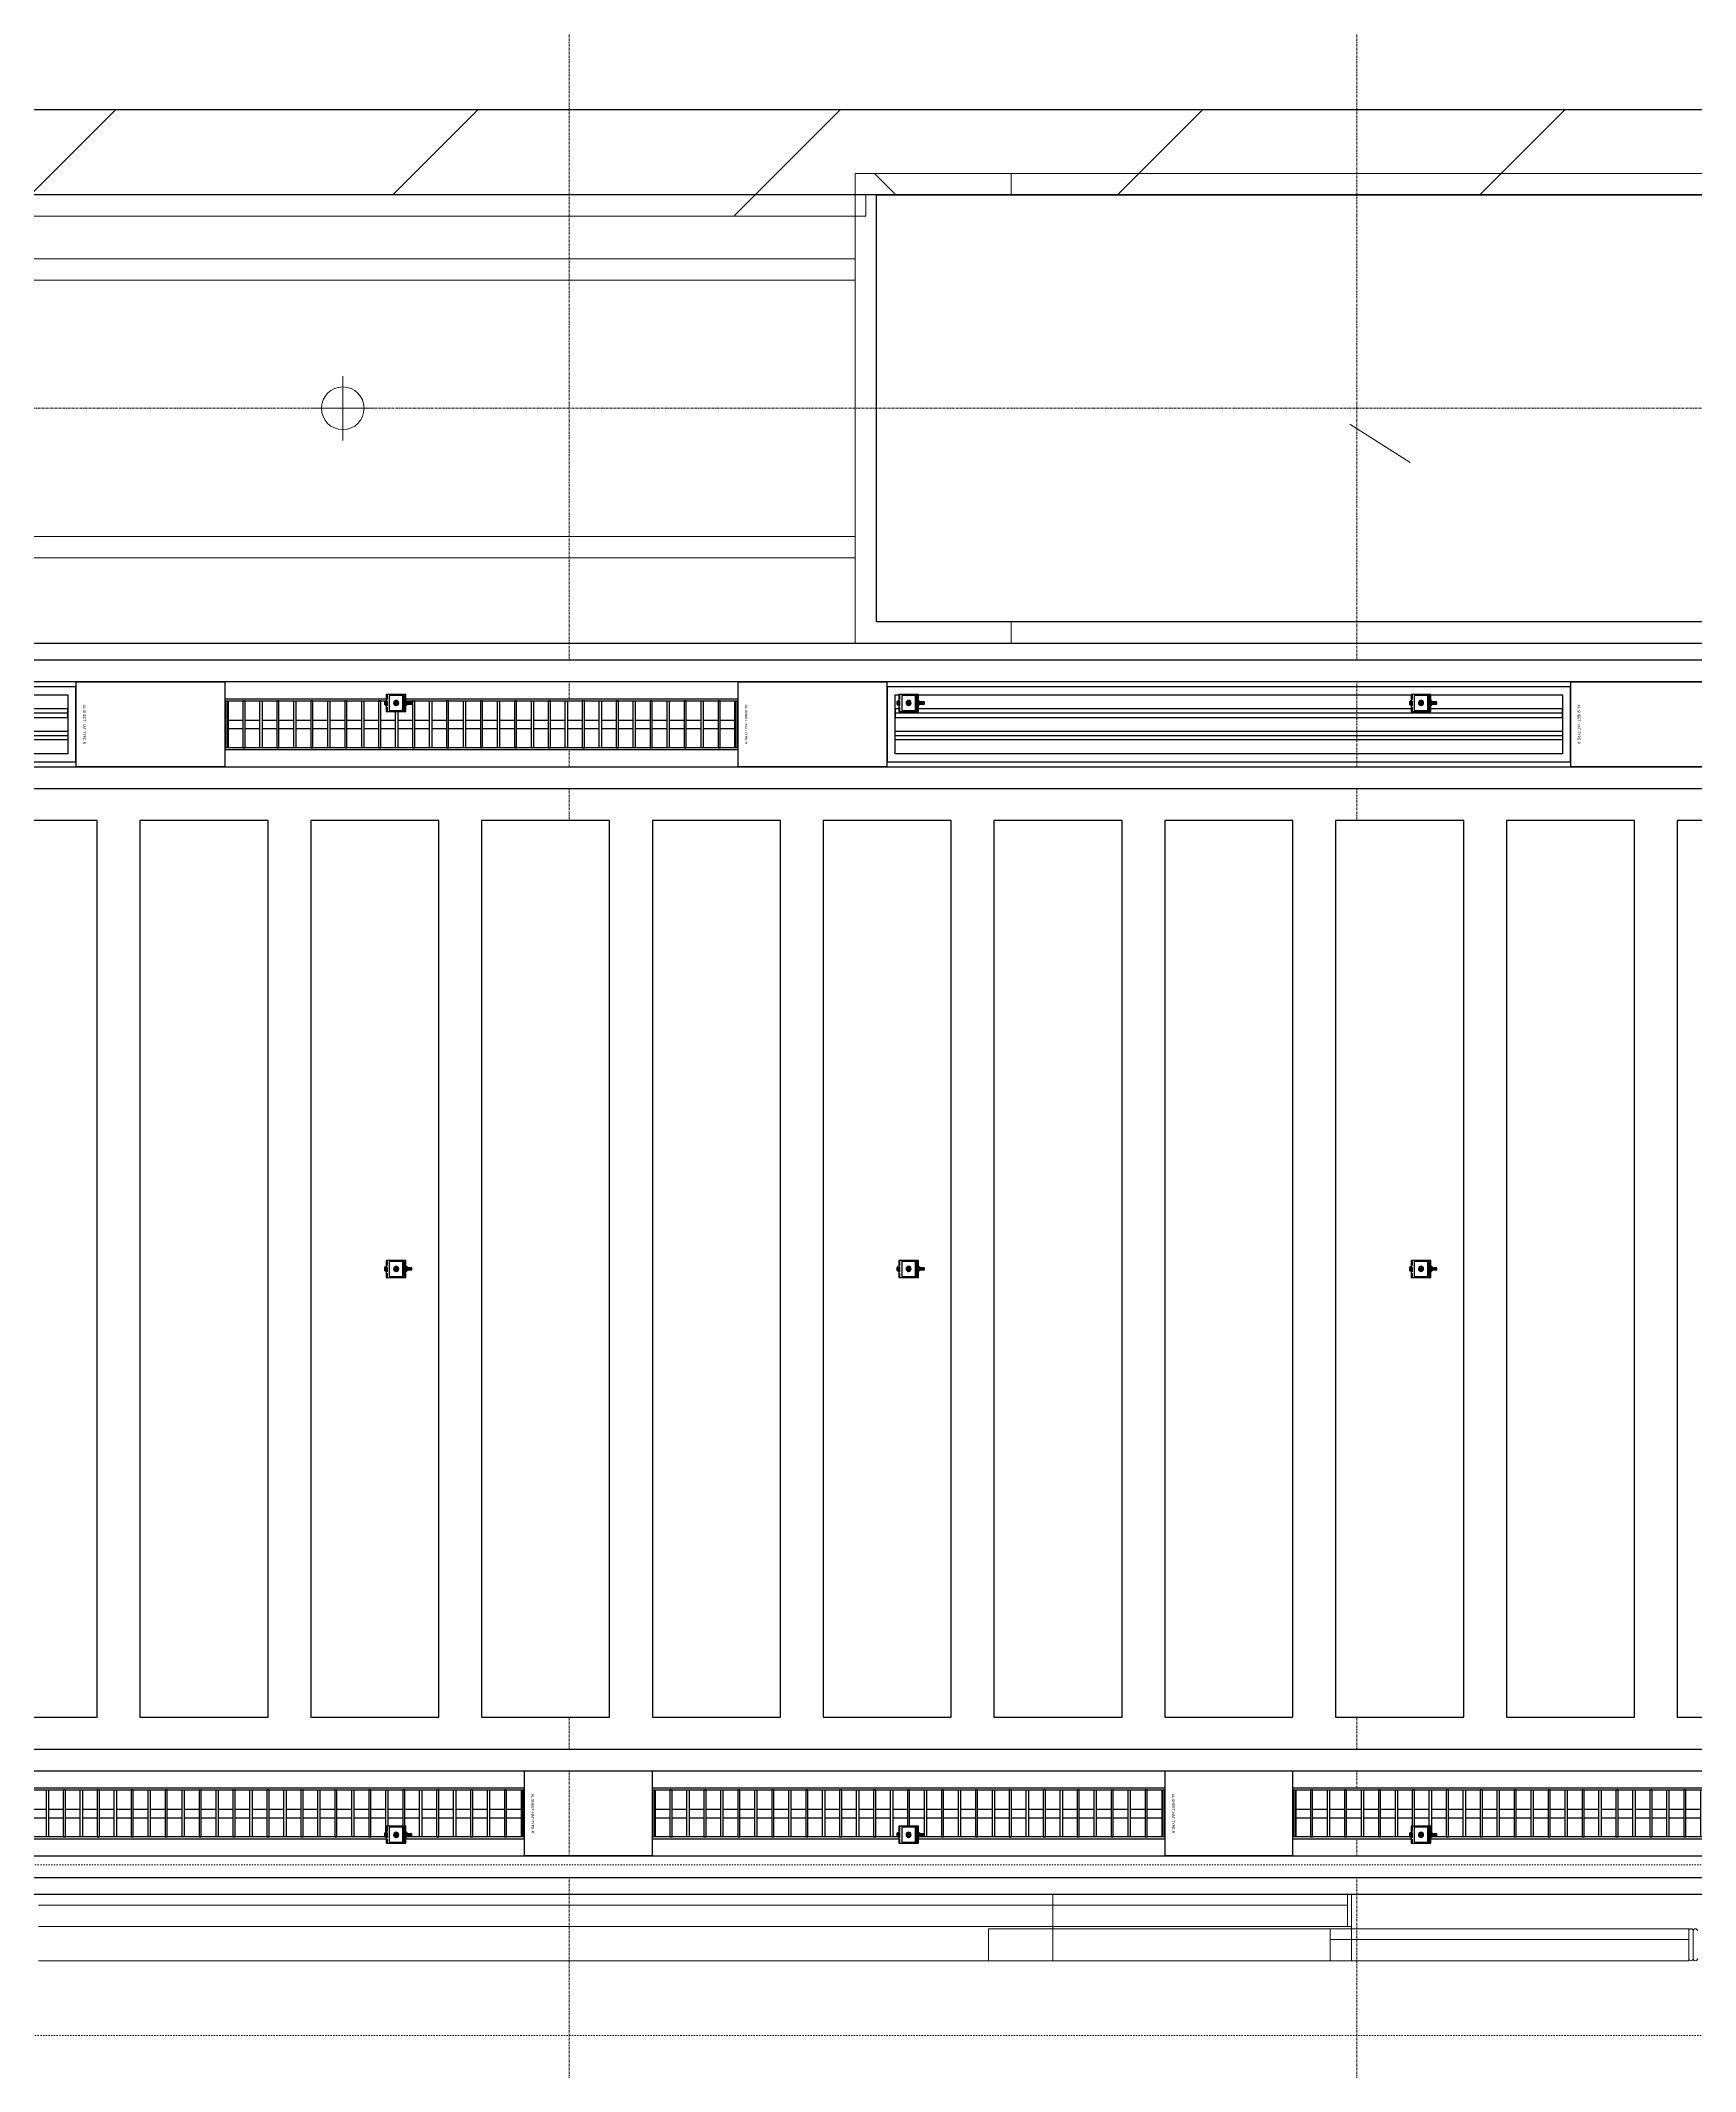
# Model space of a CAD drawing. Header units: millimetres. Extents: x -962357 to -591296, y -195428 to 59420.
# Drawn here: x -850363 to -846488, y -314 to 4441 of the extents above; entities that cross this region are included whole.
import ezdxf
from ezdxf.enums import TextEntityAlignment as Align

# ---------------------------------------------------------------- set-up
doc = ezdxf.new("R2010")
doc.units = ezdxf.units.MM
for name, pattern in [('ACAD_ISO02W100', [15, 12, -3]), ('DASH', [6.35, 3.175, -3.175]), ('DPA_Grid _ Level 100', [10, 5.5, -1.6, 1.3, -1.6]), ('DPA_Hidden 500', [1.4, 0.8, -0.6])]:
    doc.linetypes.add(name, pattern=pattern)
for name, color, linetype in [('000 - CSD_PL_001 - ASCESSORIES', 251, 'Continuous'), ('000 - H A T C H', 8, 'Continuous'), ('000 - WIPEOUT', 250, 'Continuous'), ('001 - ASCESSORIES', 251, 'Continuous'), ('008 - LIGHTING', 1, 'Continuous'), ('A04_TUBE SERIES', 2, 'Continuous'), ('A11_ALU.SOLID SHEET', 2, 'Continuous')]:
    doc.layers.add(name, color=color, linetype=linetype)
for name, color, linetype, lineweight in [('A-COLS', 5, 'Continuous', 25), ('A-COLS-E', 1, 'Continuous', 9), ('A-DETL-GENF', 2, 'Continuous', 9), ('A-GENM', 1, 'Continuous', 9), ('A-GENM-HDLN', 2, 'DPA_Hidden 500', 9), ('A-GLAZ-CURT', 2, 'Continuous', 9), ('A-WALL', 5, 'Continuous', 9), ('A-WALL-FNSH', 2, 'Continuous', 9), ('A-WALL-PATT', 1, 'Continuous', 9), ('E-LITE-EQPM', 2, 'Continuous', 9), ('Q-SPCQ', 2, 'Continuous', 9), ('Q-SPCQ-HDLN', 2, 'DASH', 9), ('S-GRID', 251, 'Continuous', 9), ('WALL-E', 2, 'Continuous', 9)]:
    doc.layers.add(name, color=color, linetype=linetype, lineweight=lineweight)
doc.layers.get('000 - CSD_PL_001 - ASCESSORIES').off()
pattern_1 = [(45, (2.4, 1), (-1060.6602, 1060.6602), []), (135, (2.4, 1), (-1060.6602, -1060.6602), [])]

# ---------------------------------------------------------------- blocks, each defined once
blk = doc.blocks.new('System Panel - DPA-AR_Metal Ceiling Rectangular Panel-13144395-4180-01 LOWER PLATFORM LEVEL - REFLECTED CEILING PLAN')
at = {"layer": 'A-GLAZ-CURT'}
for p, q in [((-848457.4, 4029), (-850857.3, 4029)), ((-850857.3, 4029), (-850857.3, 3929)), ((-850857.3, 3929), (-850857.3, 4029)), ((-850857.3, 4029), (-848457.4, 4029)), ((-850857.3, 3929), (-848457.4, 3929)), ((-848457.4, 3929), (-850857.3, 3929))]:
    blk.add_line(p, q, dxfattribs=at)
blk = doc.blocks.new('System Panel - DPA-AR_Metal Ceiling Rectangular Panel-V60-4180-01 LOWER PLATFORM LEVEL - REFLECTED CEILING PLAN')
at = {"layer": 'A-GLAZ-CURT'}
for p, q in [((-848457.4, 3229), (-850857.3, 3229)), ((-850857.3, 3229), (-850857.3, 3029)), ((-850857.3, 3029), (-850857.3, 3229)), ((-850857.3, 3229), (-848457.4, 3229)), ((-850857.3, 3029), (-848457.3, 3029)), ((-848457.3, 3029), (-850857.3, 3029))]:
    blk.add_line(p, q, dxfattribs=at)
blk = doc.blocks.new('System Panel - DPA-AR_Metal Ceiling Rectangular Panel-V61-4180-01 LOWER PLATFORM LEVEL - REFLECTED CEILING PLAN')
at = {"layer": 'A-GLAZ-CURT'}
for p, q in [((-848457.4, 3879), (-850857.3, 3879)), ((-850857.3, 3879), (-850857.3, 3279)), ((-850857.3, 3279), (-850857.3, 3879)), ((-850857.3, 3879), (-848457.4, 3879)), ((-850857.3, 3279), (-848457.4, 3279)), ((-848457.4, 3279), (-850857.3, 3279))]:
    blk.add_line(p, q, dxfattribs=at)
blk = doc.blocks.new('*U403')
at = {"layer": 'A-GLAZ-CURT'}
for name in ['System Panel - DPA-AR_Metal Ceiling Rectangular Panel-13144395-4180-01 LOWER PLATFORM LEVEL - REFLECTED CEILING PLAN', 'System Panel - DPA-AR_Metal Ceiling Rectangular Panel-V61-4180-01 LOWER PLATFORM LEVEL - REFLECTED CEILING PLAN', 'System Panel - DPA-AR_Metal Ceiling Rectangular Panel-V60-4180-01 LOWER PLATFORM LEVEL - REFLECTED CEILING PLAN']:
    blk.add_blockref(name, (744682.4, -3579), dxfattribs=at)
blk = doc.blocks.new('*U634')
at = {"color": 1}
blk.add_wipeout([(600, -60), (-600, -60), (-600, 60), (600, 60)], dxfattribs=at).dxf.layer = '000 - WIPEOUT'
at = {"layer": '001 - ASCESSORIES', "color": 0}
blk.add_lwpolyline([(600, -60), (-600, -60), (-600, 60), (600, 60)], close=True, dxfattribs=at)
at = {"layer": '001 - ASCESSORIES'}
for points in [[(-593.5, -55), (-598.5, -55), (-598.5, 55), (-593.5, 55)], [(595, -55), (-595, -55), (-595, 55), (595, 55)], [(-558.8, -55), (-553.8, -55), (-553.8, 55), (-558.8, 55)], [(-514, -55), (-519, -55), (-519, 55), (-514, 55)], [(-479.3, -55), (-474.3, -55), (-474.3, 55), (-479.3, 55)], [(-434.6, -55), (-439.6, -55), (-439.6, 55), (-434.6, 55)], [(-399.8, -55), (-394.8, -55), (-394.8, 55), (-399.8, 55)], [(-355.1, -55), (-360.1, -55), (-360.1, 55), (-355.1, 55)], [(-320.4, -55), (-315.4, -55), (-315.4, 55), (-320.4, 55)], [(-275.6, -55), (-280.6, -55), (-280.6, 55), (-275.6, 55)], [(-240.9, -55), (-235.9, -55), (-235.9, 55), (-240.9, 55)], [(-196.2, -55), (-201.2, -55), (-201.2, 55), (-196.2, 55)], [(-161.4, -55), (-156.4, -55), (-156.4, 55), (-161.4, 55)], [(-116.7, -55), (-121.7, -55), (-121.7, 55), (-116.7, 55)], [(-82, -55), (-77, -55), (-77, 55), (-82, 55)], [(-37.2, -55), (-42.2, -55), (-42.2, 55), (-37.2, 55)], [(-2.5, -55), (2.5, -55), (2.5, 55), (-2.5, 55)], [(42.2, -55), (37.2, -55), (37.2, 55), (42.2, 55)], [(77, -55), (82, -55), (82, 55), (77, 55)], [(121.7, -55), (116.7, -55), (116.7, 55), (121.7, 55)], [(156.4, -55), (161.4, -55), (161.4, 55), (156.4, 55)], [(201.2, -55), (196.2, -55), (196.2, 55), (201.2, 55)], [(235.9, -55), (240.9, -55), (240.9, 55), (235.9, 55)], [(280.6, -55), (275.6, -55), (275.6, 55), (280.6, 55)], [(315.4, -55), (320.4, -55), (320.4, 55), (315.4, 55)], [(360.1, -55), (355.1, -55), (355.1, 55), (360.1, 55)], [(394.8, -55), (399.8, -55), (399.8, 55), (394.8, 55)], [(439.6, -55), (434.6, -55), (434.6, 55), (439.6, 55)], [(474.3, -55), (479.3, -55), (479.3, 55), (474.3, 55)], [(519, -55), (514, -55), (514, 55), (519, 55)], [(553.8, -55), (558.8, -55), (558.8, 55), (553.8, 55)], [(598.5, -55), (593.5, -55), (593.5, 55), (598.5, 55)]]:
    blk.add_lwpolyline(points, close=True, dxfattribs=at)
for points in [[(-593.5, 10), (-558.8, 10)], [(-553.8, 10), (-519, 10)], [(-514, 10), (-479.3, 10)], [(-474.3, 10), (-439.6, 10)], [(-434.6, 10), (-399.8, 10)], [(-394.8, 10), (-360.1, 10)], [(-355.1, 10), (-320.4, 10)], [(-315.4, 10), (-280.6, 10)], [(-275.6, 10), (-240.9, 10)], [(-235.9, 10), (-201.2, 10)], [(-196.2, 10), (-161.4, 10)], [(-156.4, 10), (-121.7, 10)], [(-116.7, 10), (-82, 10)], [(-77, 10), (-42.2, 10)], [(-37.2, 10), (-2.5, 10)], [(2.5, 10), (37.2, 10)], [(42.2, 10), (77, 10)], [(82, 10), (116.7, 10)], [(121.7, 10), (156.4, 10)], [(161.4, 10), (196.2, 10)], [(201.2, 10), (235.9, 10)], [(240.9, 10), (275.6, 10)], [(280.6, 10), (315.4, 10)], [(320.4, 10), (355.1, 10)], [(360.1, 10), (394.8, 10)], [(399.8, 10), (434.6, 10)], [(439.6, 10), (474.3, 10)], [(479.3, 10), (514, 10)], [(519, 10), (553.8, 10)], [(558.8, 10), (593.5, 10)], [(-593.5, -10), (-558.8, -10)], [(-553.8, -10), (-519, -10)], [(-514, -10), (-479.3, -10)], [(-474.3, -10), (-439.6, -10)], [(-434.6, -10), (-399.8, -10)], [(-394.8, -10), (-360.1, -10)], [(-355.1, -10), (-320.4, -10)], [(-315.4, -10), (-280.6, -10)], [(-275.6, -10), (-240.9, -10)], [(-235.9, -10), (-201.2, -10)], [(-196.2, -10), (-161.4, -10)], [(-156.4, -10), (-121.7, -10)], [(-116.7, -10), (-82, -10)], [(-77, -10), (-42.2, -10)], [(-37.2, -10), (-2.5, -10)], [(2.5, -10), (37.2, -10)], [(42.2, -10), (77, -10)], [(82, -10), (116.7, -10)], [(121.7, -10), (156.4, -10)], [(161.4, -10), (196.2, -10)], [(201.2, -10), (235.9, -10)], [(240.9, -10), (275.6, -10)], [(280.6, -10), (315.4, -10)], [(320.4, -10), (355.1, -10)], [(360.1, -10), (394.8, -10)], [(399.8, -10), (434.6, -10)], [(439.6, -10), (474.3, -10)], [(479.3, -10), (514, -10)], [(519, -10), (553.8, -10)], [(558.8, -10), (593.5, -10)]]:
    blk.add_lwpolyline(points, dxfattribs=at)
blk = doc.blocks.new('*U374')
at = {"layer": '001 - ASCESSORIES', "color": 0, "linetype": 'ByBlock'}
blk.add_lwpolyline([(800, 87.5), (-800, 87.5), (-800, -87.5), (800, -87.5)], close=True, dxfattribs=at)
at = {"layer": '001 - ASCESSORIES', "linetype": 'ByBlock'}
for points in [[(-781.5, 69), (781.5, 69), (781.5, -69), (-781.5, -69)], [(781.5, 36.3), (-781.5, 36.3), (-781.5, 16.3), (781.5, 16.3)], [(-781.5, -16.3), (781.5, -16.3), (781.5, -36.3), (-781.5, -36.3)]]:
    blk.add_lwpolyline(points, close=True, dxfattribs=at)
for points in [[(781.5, 26.3), (-781.5, 26.3)], [(-781.5, -26.3), (781.5, -26.3)]]:
    blk.add_lwpolyline(points, dxfattribs=at)
blk = doc.blocks.new('*U499')
at = {"layer": 'A11_ALU.SOLID SHEET', "color": 0}
blk.add_lwpolyline([(350, -98.8), (350, 98.8), (0, 98.8), (0, -98.8)], close=True, dxfattribs=at)
at = {"layer": 'Defpoints', "color": 250}
blk.add_point((0, 0), dxfattribs=at)
blk.add_text('AL.SHEET-HAT-TYPE-R', height=6, rotation=270, dxfattribs=at).set_placement((15, 0), align=Align.BOTTOM_CENTER)
blk = doc.blocks.new('*U500')
at = {"layer": 'A11_ALU.SOLID SHEET', "color": 0}
blk.add_lwpolyline([(300, -98.8), (300, 98.8), (0, 98.8), (0, -98.8)], close=True, dxfattribs=at)
at = {"layer": 'Defpoints', "color": 250}
blk.add_point((0, 0), dxfattribs=at)
blk.add_text('AL.SHEET-HAT-TYPE-R', height=6, rotation=270, dxfattribs=at).set_placement((15, 0), align=Align.BOTTOM_CENTER)
blk = doc.blocks.new('*U627')
blk.add_attdef('EXTR.OVL-LENGTH_', (-25, -59.1), '', height=5)
blk.add_wipeout([(-25, 0), (25, 0), (25, 67400), (-25, 67400)]).dxf.layer = '000 - WIPEOUT'
at = {"layer": 'A04_TUBE SERIES', "color": 0}
blk.add_lwpolyline([(-25, 0), (25, 0), (25, 67400), (-25, 67400)], close=True, dxfattribs=at)
blk = doc.blocks.new('*U628')
blk.add_attdef('EXTR.OVL-LENGTH_', (-25, -59.1), '', height=5)
blk.add_wipeout([(-25, 0), (25, 0), (25, 67400), (-25, 67400)]).dxf.layer = '000 - WIPEOUT'
at = {"layer": 'A04_TUBE SERIES', "color": 0}
blk.add_lwpolyline([(-25, 0), (25, 0), (25, 67400), (-25, 67400)], close=True, dxfattribs=at)
blk = doc.blocks.new('*U632')
blk.add_attdef('EXTR.OVL-LENGTH_', (-25, -59.1), '', height=5)
blk.add_wipeout([(-25, 0), (25, 0), (25, 67400), (-25, 67400)]).dxf.layer = '000 - WIPEOUT'
at = {"layer": 'A04_TUBE SERIES', "color": 0}
blk.add_lwpolyline([(-25, 0), (25, 0), (25, 67400), (-25, 67400)], close=True, dxfattribs=at)
blk = doc.blocks.new('*U633')
blk.add_attdef('EXTR.OVL-LENGTH_', (-25, -59.1), '', height=5)
blk.add_wipeout([(-25, 0), (25, 0), (25, 67400), (-25, 67400)]).dxf.layer = '000 - WIPEOUT'
at = {"layer": 'A04_TUBE SERIES', "color": 0}
blk.add_lwpolyline([(-25, 0), (25, 0), (25, 67400), (-25, 67400)], close=True, dxfattribs=at)
blk = doc.blocks.new('*U614')
at = {"color": 3}
for points in [[(-1050, 32350), (1050, 32350), (1050, 32050), (-1050, 32050)], [(-1050, 31950), (1050, 31950), (1050, 31650), (-1050, 31650)], [(-1050, 31550), (1050, 31550), (1050, 31250), (-1050, 31250)], [(-1050, 31150), (1050, 31150), (1050, 30850), (-1050, 30850)], [(-1050, 30750), (1050, 30750), (1050, 30450), (-1050, 30450)], [(-1050, 30350), (1050, 30350), (1050, 30050), (-1050, 30050)], [(-1050, 29950), (1050, 29950), (1050, 29650), (-1050, 29650)], [(-1050, 29550), (1050, 29550), (1050, 29250), (-1050, 29250)], [(-1050, 29150), (1050, 29150), (1050, 28850), (-1050, 28850)], [(-1050, 28750), (1050, 28750), (1050, 28450), (-1050, 28450)], [(-1050, 28350), (1050, 28350), (1050, 28050), (-1050, 28050)]]:
    blk.add_wipeout(points, dxfattribs=at).dxf.layer = '000 - WIPEOUT'
at = {"layer": 'A11_ALU.SOLID SHEET', "color": 0, "linetype": 'ByBlock'}
for points in [[(-1050, 32050), (1050, 32050), (1050, 32350), (-1050, 32350)], [(-1050, 31650), (1050, 31650), (1050, 31950), (-1050, 31950)], [(-1050, 31250), (1050, 31250), (1050, 31550), (-1050, 31550)], [(-1050, 30850), (1050, 30850), (1050, 31150), (-1050, 31150)], [(-1050, 30450), (1050, 30450), (1050, 30750), (-1050, 30750)], [(-1050, 30050), (1050, 30050), (1050, 30350), (-1050, 30350)], [(-1050, 29650), (1050, 29650), (1050, 29950), (-1050, 29950)], [(-1050, 29250), (1050, 29250), (1050, 29550), (-1050, 29550)], [(-1050, 28850), (1050, 28850), (1050, 29150), (-1050, 29150)], [(-1050, 28450), (1050, 28450), (1050, 28750), (-1050, 28750)], [(-1050, 28050), (1050, 28050), (1050, 28350), (-1050, 28350)]]:
    blk.add_lwpolyline(points, close=True, dxfattribs=at)
blk = doc.blocks.new('*U5836')
blk.add_lwpolyline([(-107450, -550), (27650, -550), (27650, -3480), (-107450, -3480)], close=True)
at = {"layer": '008 - LIGHTING'}
for p in [(-106400, -740), (-106400, -740), (-106400, -740), (-102900, -740), (-102900, -740), (-102900, -740)]:
    blk.add_blockref('*U374', p, dxfattribs=at)
at = {"layer": 'A11_ALU.SOLID SHEET', "color": 1}
for name, p in [('*U499', (-105600, -740)), ('*U499', (-104050, -740)), ('*U499', (-102100, -740)), ('*U500', (-104550, -3290)), ('*U500', (-103050, -3290))]:
    blk.add_blockref(name, p, dxfattribs=at)
at = {"layer": '008 - LIGHTING'}
for p in [(-104650, -740), (-105150, -3290), (-103650, -3290), (-102150, -3290)]:
    blk.add_blockref('*U634', p, dxfattribs=at)
at = {"layer": 'A04_TUBE SERIES', "linetype": 'ByBlock', "rotation": 270}
for name, p in [('*U628', (-107350, -615)), ('*U627', (-107350, -865)), ('*U632', (-107350, -3165)), ('*U633', (-107350, -3415))]:
    blk.add_blockref(name, p, dxfattribs=at)
at = {"layer": 'A11_ALU.SOLID SHEET', "linetype": 'ByBlock', "rotation": 90}
blk.add_blockref('*U614', (-73500, -2015), dxfattribs=at)
at = {"layer": '008 - LIGHTING'}
for p in [(-104650, -740), (-105150, -3290), (-103650, -3290), (-102150, -3290)]:
    blk.add_blockref('*U634', p, dxfattribs=at)
for p in [(-104650, -740), (-105150, -3290), (-103650, -3290), (-102150, -3290)]:
    blk.add_blockref('*U634', p, dxfattribs=at)
blk = doc.blocks.new('DPA_Speciality_PlatformScreenDoor - Length_135300-12767973-4180-01 LOWER PLATFORM LEVEL - REFLECTED CEILING PLAN')
at = {"layer": 'A-GENM'}
for p, q in [((129857.5, -250), (129767.5, -250)), ((129767.5, -250), (129857.5, -250)), ((129962.5, -250), (129772.4, -250)), ((129772.4, -250), (129962.5, -250)), ((129867.5, -250), (129957.5, -250)), ((129957.5, -250), (129867.5, -250)), ((130532.8, -330), (130656.6, -330)), ((130543.4, -330), (130596.5, -330)), ((130592.9, -330), (130646, -330)), ((132032.8, -330), (132156.6, -330)), ((132043.4, -330), (132096.5, -330)), ((132092.9, -330), (132146, -330))]:
    blk.add_line(p, q, dxfattribs=at)
at = {"layer": 'A-GENM-HDLN'}
for p, q in [((130262.5, -175), (130262.5, -250)), ((130262.5, -175), (131112.5, -175)), ((131112.5, -250), (131112.5, -175)), ((130262.5, -250), (131112.5, -250))]:
    blk.add_line(p, q, dxfattribs=at)
at = {"layer": 'Q-SPCQ'}
for p, q in [((129462.5, -245), (129462.5, -180)), ((129462.5, -180), (129462.5, -245)), ((129462.5, -180), (129462.5, -245)), ((129462.5, -245), (129462.5, -180)), ((130312.5, -175), (129472.5, -175)), ((129472.5, -175), (130312.5, -175)), ((129472.5, -175), (129472.5, -225)), ((129472.5, -175), (129472.5, -225)), ((129472.5, -245), (129472.5, -180)), ((129472.5, -180), (129472.5, -245)), ((129502.5, -175), (130282.5, -175)), ((130282.5, -175), (129502.5, -175)), ((130282.5, -175), (129502.5, -175)), ((129502.5, -175), (130282.5, -175)), ((130262.5, -175), (130962.5, -175)), ((130312.5, -225), (130312.5, -175)), ((130312.5, -175), (130312.5, -225)), ((130962.5, -175), (130962.5, -330)), ((130962.5, -175), (133337.5, -175)), ((130962.5, -330), (130962.5, -175)), ((130962.5, -200), (130962.5, -187.5)), ((130962.5, -187.5), (130962.5, -200)), ((129472.5, -225), (130312.5, -225)), ((130312.5, -225), (129472.5, -225)), ((129472.5, -250), (129472.5, -225)), ((129472.5, -225), (129472.5, -250)), ((130312.5, -225), (129472.5, -225)), ((129472.5, -225), (129472.5, -250)), ((129472.5, -250), (129472.5, -225)), ((129472.5, -225), (130312.5, -225)), ((130312.5, -225), (129472.5, -225)), ((129472.5, -225), (130312.5, -225)), ((130282.5, -225), (129502.5, -225)), ((129502.5, -225), (130282.5, -225)), ((129502.5, -225), (130282.5, -225)), ((130282.5, -225), (129502.5, -225)), ((130262.5, -225), (129522.5, -225)), ((129522.5, -225), (130262.5, -225)), ((130262.5, -225), (129522.5, -225)), ((129522.5, -225), (130262.5, -225)), ((130312.5, -225), (130312.5, -250)), ((130312.5, -225), (130312.5, -250)), ((130312.5, -250), (130312.5, -225)), ((130312.5, -225), (130312.5, -250)), ((130962.5, -305), (130962.5, -200)), ((130962.5, -200), (130962.5, -305)), ((129472.5, -250), (130312.5, -250)), ((130312.5, -250), (129472.5, -250)), ((129472.5, -250), (130312.5, -250)), ((130312.5, -250), (129472.5, -250)), ((130262.5, -250), (129522.5, -250)), ((129522.5, -250), (130262.5, -250)), ((130262.5, -250), (129522.5, -250)), ((129522.5, -250), (130262.5, -250)), ((130262.5, -305), (130262.5, -250)), ((130262.5, -250), (130262.5, -330)), ((130272.5, -255), (130262.5, -255)), ((130262.5, -255), (130262.5, -330)), ((130262.5, -330), (130262.5, -255)), ((130262.5, -255), (130272.5, -255)), ((130272.5, -330), (130272.5, -255)), ((130272.5, -255), (130272.5, -330)), ((130962.5, -255), (130272.5, -255)), ((130272.5, -255), (130962.5, -255)), ((130272.5, -255), (130272.5, -305)), ((130272.5, -255), (130272.5, -305)), ((130322.5, -255), (130902.5, -255)), ((130902.5, -255), (130322.5, -255)), ((130912.5, -255), (130322.5, -255)), ((130322.5, -255), (130912.5, -255)), ((133337.5, -255), (130962.5, -255)), ((130962.5, -255), (133337.5, -255)), ((130962.5, -255), (130962.5, -305)), ((130962.5, -255), (130962.5, -305)), ((130962.5, -305), (130962.5, -255)), ((130962.5, -255), (130962.5, -305)), ((133287.5, -255), (131012.5, -255)), ((131012.5, -255), (133287.5, -255)), ((131022.5, -255), (133277.5, -255)), ((133277.5, -255), (131022.5, -255)), ((130262.5, -317.5), (130262.5, -305)), ((130262.5, -330), (130962.5, -330)), ((130262.5, -330), (130272.5, -330)), ((130272.5, -330), (130262.5, -330)), ((130962.5, -305), (130272.5, -305)), ((130272.5, -305), (130952.5, -305)), ((130272.5, -305), (130272.5, -330)), ((130272.5, -305), (130272.5, -330)), ((130272.5, -305), (130952.5, -305)), ((130952.5, -305), (130272.5, -305)), ((130272.5, -330), (130272.5, -305)), ((130272.5, -305), (130272.5, -330)), ((130962.5, -305), (130272.5, -305)), ((130272.5, -305), (130962.5, -305)), ((130952.5, -330), (130272.5, -330)), ((130272.5, -330), (130962.5, -330)), ((130272.5, -330), (130952.5, -330)), ((130952.5, -330), (130272.5, -330)), ((130902.5, -305), (130322.5, -305)), ((130322.5, -305), (130902.5, -305)), ((130902.5, -305), (130322.5, -305)), ((130322.5, -305), (130902.5, -305)), ((130912.5, -305), (130322.5, -305)), ((130322.5, -305), (130912.5, -305)), ((130322.5, -305), (130902.5, -305)), ((130902.5, -305), (130322.5, -305)), ((130902.5, -330), (130322.5, -330)), ((130322.5, -330), (130902.5, -330)), ((130902.5, -330), (130322.5, -330)), ((130322.5, -330), (130902.5, -330)), ((130952.5, -305), (130962.5, -305)), ((130962.5, -330), (130952.5, -330)), ((130962.5, -317.5), (130962.5, -305)), ((133337.5, -305), (130962.5, -305)), ((130962.5, -305), (130972.5, -305)), ((130962.5, -330), (130962.5, -305)), ((130962.5, -305), (130962.5, -330)), ((133337.5, -305), (130962.5, -305)), ((130962.5, -305), (133337.5, -305)), ((130962.5, -305), (130962.5, -317.5)), ((130962.5, -330), (130962.5, -305)), ((130962.5, -305), (130962.5, -330)), ((130962.5, -330), (133337.5, -330)), ((130972.5, -330), (130962.5, -330)), ((130962.5, -330), (133337.5, -330)), ((130972.5, -305), (133327.5, -305)), ((130972.5, -305), (133327.5, -305)), ((133327.5, -305), (130972.5, -305)), ((133327.5, -330), (130972.5, -330)), ((130972.5, -330), (133327.5, -330)), ((133327.5, -330), (130972.5, -330)), ((133287.5, -305), (131012.5, -305)), ((131012.5, -305), (133287.5, -305)), ((133277.5, -305), (131022.5, -305)), ((131022.5, -305), (133277.5, -305)), ((133277.5, -305), (131022.5, -305)), ((131022.5, -305), (133277.5, -305)), ((131022.5, -305), (133277.5, -305)), ((133277.5, -305), (131022.5, -305)), ((133277.5, -330), (131022.5, -330)), ((131022.5, -330), (133277.5, -330)), ((133277.5, -330), (131022.5, -330)), ((131022.5, -330), (133277.5, -330)), ((133327.5, -305), (133337.5, -305)), ((133337.5, -330), (133327.5, -330))]:
    blk.add_line(p, q, dxfattribs=at)
for centre, start, end in [((129457.5, -180), 360, 180), ((129457.5, -180), 0, 180), ((129467.5, -180), 0, 180), ((129467.5, -180), 0, 180), ((129457.5, -245), 180, 360), ((129457.5, -245), 180, 0), ((129467.5, -245), 180, 360), ((129467.5, -245), 180, 360)]:
    blk.add_arc(centre, 5, start, end, dxfattribs=at)
at = {"layer": 'Q-SPCQ-HDLN'}
for p, q in [((135200, 0), (-100, 0)), ((135200, -330), (-100, -330)), ((135200, -400), (-100, -400))]:
    blk.add_line(p, q, dxfattribs=at)
blk = doc.blocks.new('LGF_DL_SAA_LowPower_DL1a - LGF_DL_SAA_LowPower_DL1a-8832329-4180-01 LOWER PLATFORM LEVEL - REFLECTED CEILING PLAN')
at = {"layer": 'A-DETL-GENF'}
for p, q in [((0, 75), (0, -75)), ((72.5, 0), (-72.5, 0))]:
    blk.add_line(p, q, dxfattribs=at)
blk.add_circle((0, 0), 50, dxfattribs=at)
blk = doc.blocks.new('C-1-PP19-AR-4180-01-B_20250908-040939_EXDOWNLIGHT')
at = {"layer": 'E-LITE-EQPM', "extrusion": (0, 0, -1), "rotation": 180}
blk.add_blockref('LGF_DL_SAA_LowPower_DL1a - LGF_DL_SAA_LowPower_DL1a-8832329-4180-01 LOWER PLATFORM LEVEL - REFLECTED CEILING PLAN', (104975, 0), dxfattribs=at)
at = {"layer": 'Q-SPCQ', "rotation": 180}
blk.add_blockref('DPA_Speciality_PlatformScreenDoor - Length_135300-12767973-4180-01 LOWER PLATFORM LEVEL - REFLECTED CEILING PLAN', (27650, -3810), dxfattribs=at)
blk = doc.blocks.new('000 - ASSCESSORIES_FAMELINE_GALV.BRACKET_FITTING_L-PROFILE_BK-08_TOP_VIEW')
at = {"linetype": 'Continuous'}
blk.add_wipeout([(-17.5, 19), (-17.5, -16), (17.5, -16), (17.5, 19)], dxfattribs=at).dxf.layer = '000 - WIPEOUT'
at = {"layer": '001 - ASCESSORIES', "linetype": 'ByBlock'}
blk.add_lwpolyline([(-17.5, 19), (17.5, 19), (17.5, 16), (-17.5, 16)], close=True, dxfattribs=at)
at = {"layer": '001 - ASCESSORIES', "color": 0, "linetype": 'Continuous'}
blk.add_lwpolyline([(-17.5, 19), (-17.5, -16), (17.5, -16), (17.5, 19)], close=True, dxfattribs=at)
at = {"layer": '001 - ASCESSORIES'}
blk.add_circle((0, 0), 3.5, dxfattribs=at)
blk = doc.blocks.new('*U492')
at = {"layer": '001 - ASCESSORIES', "color": 0}
blk.add_blockref('000 - ASSCESSORIES_FAMELINE_GALV.BRACKET_FITTING_L-PROFILE_BK-08_TOP_VIEW', (0, 0), dxfattribs=at)
blk = doc.blocks.new('000 - DYNAMIC_VIEW_ASSCESSORIES_GALV.STUD_FULL_THREAD_1-4_TOP_VIEW')
at = {"layer": '000 - H A T C H'}
h = blk.add_hatch(color=250, dxfattribs=at)
h.dxf.hatch_style = 1
edge = h.paths.add_edge_path()
edge.add_arc((0, 0), 3.18, 0, 360)
at = {"layer": '001 - ASCESSORIES', "color": 0}
blk.add_circle((0, 0), 3.18, dxfattribs=at)
blk = doc.blocks.new('*U485')
at = {"layer": '001 - ASCESSORIES', "color": 0}
blk.add_blockref('000 - DYNAMIC_VIEW_ASSCESSORIES_GALV.STUD_FULL_THREAD_1-4_TOP_VIEW', (0, 0), dxfattribs=at)
blk = doc.blocks.new('000 - ASSCESSORIES_FAMELINE_GALV.BRACKET_FITTING_U-PROFILE_BK-07_TOP_VIEW')
at = {"linetype": 'Continuous'}
blk.add_wipeout([(20, -23), (20, 23), (-20, 23), (-20, -23)], dxfattribs=at).dxf.layer = '000 - WIPEOUT'
at = {"layer": '001 - ASCESSORIES', "linetype": 'ACAD_ISO02W100'}
for p, q in [((20, 21), (-20, 21)), ((20, -21), (-20, -21))]:
    blk.add_line(p, q, dxfattribs=at)
at = {"layer": '001 - ASCESSORIES', "color": 0, "linetype": 'Continuous'}
blk.add_lwpolyline([(20, -23), (20, 23), (-20, 23), (-20, -23)], close=True, dxfattribs=at)
at = {"layer": '001 - ASCESSORIES', "linetype": 'Continuous'}
blk.add_circle((0, 0), 3.5, dxfattribs=at)
blk = doc.blocks.new('*U489')
at = {"layer": '001 - ASCESSORIES', "color": 0, "linetype": 'ByBlock'}
blk.add_blockref('000 - ASSCESSORIES_FAMELINE_GALV.BRACKET_FITTING_U-PROFILE_BK-07_TOP_VIEW', (0, 0), dxfattribs=at)
blk = doc.blocks.new('*U281')
at = {"layer": '001 - ASCESSORIES', "color": 0}
blk.add_lwpolyline([(4.6, 0), (2.3, 4), (-2.3, 4), (-4.6, 0), (-2.3, -4), (2.3, -4)], close=True, dxfattribs=at)
at = {"layer": '001 - ASCESSORIES', "color": 8}
blk.add_circle((0, 0), 3.85, dxfattribs=at)
at = {"layer": '001 - ASCESSORIES', "color": 0}
blk.add_circle((0, 0), 2.6, dxfattribs=at)
blk = doc.blocks.new('*U639')
at = {"layer": '000 - CSD_PL_001 - ASCESSORIES', "color": 0, "rotation": 270}
blk.add_blockref('*U281', (0, 0), dxfattribs=at)
blk = doc.blocks.new('*U308')
at = {"layer": '001 - ASCESSORIES'}
blk.add_lwpolyline([(-0.3, -4.5), (-0.3, -2.5, -19.949874), (0.3, -2.5), (0.3, -4.5)], format="xyb", dxfattribs=at)
blk.add_arc((0, 0), 4.5, 273.1847, 266.8153, dxfattribs=at)
blk = doc.blocks.new('000 - ASSCESSORIES_SPRING_WASHER_M5_TOP_VIEW')
at = {"color": 6}
blk.add_blockref('*U308', (0, 0), dxfattribs=at)
blk = doc.blocks.new('*U641')
at = {"color": 6}
blk.add_blockref('000 - ASSCESSORIES_SPRING_WASHER_M5_TOP_VIEW', (0, 0), dxfattribs=at)
blk = doc.blocks.new('*U307')
at = {"layer": '001 - ASCESSORIES'}
blk.add_lwpolyline([(-0.3, -6), (-0.3, -2.5, -19.949874), (0.2, -2.5), (0.2, -6)], format="xyb", dxfattribs=at)
blk.add_arc((0, 0), 6, 273.1847, 266.8153, dxfattribs=at)
blk = doc.blocks.new('000 - ASSCESSORIES_WASHER_M5_TOP_VIEW')
at = {"color": 6}
blk.add_blockref('*U307', (0, 0), dxfattribs=at)
blk = doc.blocks.new('*U640')
at = {"color": 6}
blk.add_blockref('000 - ASSCESSORIES_WASHER_M5_TOP_VIEW', (0, 0), dxfattribs=at)
blk = doc.blocks.new('*U282')
at = {"color": 1}
for p, q in [((-3.5, 3.5), (3.5, 3.5)), ((-3.5, 0), (3.5, 0))]:
    blk.add_line(p, q, dxfattribs=at)
at = {"color": 0}
for points in [[(-2.3, 3.2, 0.249855), (-4.6, 3.2), (-4.6, 0.3, 0.249855), (-2.3, 0.3)], [(2.3, 3.2, 0.062432), (0, 3.5, 0.062432), (-2.3, 3.2), (-2.3, 0.3, 0.061701), (0, 0, 0.061701), (2.3, 0.3)], [(4.6, 3.2, 0.249855), (2.3, 3.2), (2.3, 0.3, 0.249855), (4.6, 0.3)]]:
    blk.add_lwpolyline(points, format="xyb", close=True, dxfattribs=at)
blk = doc.blocks.new('*U296')
at = {"layer": '000 - H A T C H'}
h = blk.add_hatch(dxfattribs=at)
h.set_pattern_fill('ANSI35', color=8, scale=4, angle=65)
h.set_pattern_definition([(110, (-0.5, 0), (-0.939693, -0.34202), []), (110, (-0.2012, 0.6409), (-0.939693, -0.34202), [1.25, -0.25, 0, -0.25])])
h.paths.add_polyline_path([(0, -2.5), (59.5, -2.5), (59.5, 2.5), (0, 2.5)])
at = {"color": 8}
blk.add_line((59.5, -2.5), (59.5, 2.5), dxfattribs=at)
at = {"color": 1}
blk.add_lwpolyline([(59.5, 2.5), (0, 2.5), (0, -2.5), (59.5, -2.5), (60, -2), (60, 2)], close=True, dxfattribs=at)
blk = doc.blocks.new('*U448')
at = {"layer": '000 - H A T C H'}
h = blk.add_hatch(color=250, dxfattribs=at)
h.dxf.hatch_style = 1
edge = h.paths.add_edge_path()
edge.add_line((-0.3, -4.6), (-3.2, -4.6))
edge.add_arc((-1, -3.5), 2.45, 180, 208.0569, ccw=False)
edge.add_line((-3.5, -3.5), (-3.5, 0))
edge.add_arc((5.9, 0), 9.36, 179.9761, 180.0239, ccw=False)
edge.add_line((-3.5, 0), (-3.5, 0))
edge.add_arc((5.9, 0), 9.36, 179.9761, 180.0239, ccw=False)
edge.add_line((-3.5, 0), (-3.5, 3.5))
edge.add_arc((-1, 3.5), 2.45, 151.9431, 180, ccw=False)
edge.add_line((-3.2, 4.6), (-0.3, 4.6))
edge.add_arc((-2.5, 3.5), 2.45, 360, 388.0569, ccw=False)
edge.add_line((0, 3.5), (0, -3.5))
edge.add_arc((-2.5, -3.5), 2.45, 331.9431, 360, ccw=False)
blk.add_blockref('*U296', (0, 0))
at = {"layer": '001 - ASCESSORIES', "rotation": 90}
blk.add_blockref('*U282', (0, 0), dxfattribs=at)
blk = doc.blocks.new('*U306')
blk.add_wipeout([(-6, 0.65), (6, 0.65), (6, -0.65), (-6, -0.65)]).dxf.layer = '000 - WIPEOUT'
at = {"layer": '001 - ASCESSORIES'}
blk.add_lwpolyline([(-6, 0.65), (6, 0.65), (6, -0.65), (-6, -0.65)], close=True, dxfattribs=at)
blk.add_wipeout([(0.1, -0.65), (6, -0.65), (6, 0.65), (0.1, 0.65)]).dxf.layer = '000 - WIPEOUT'
blk.add_wipeout([(-0.1, -0.65), (-6, -0.65), (-6, 0.65), (-0.1, 0.65)]).dxf.layer = '000 - WIPEOUT'
for points in [[(-0.1, -0.65), (-6, -0.65), (-6, 0.65), (-0.1, 0.65)], [(0.1, -0.65), (6, -0.65), (6, 0.65), (0.1, 0.65)]]:
    blk.add_lwpolyline(points, close=True, dxfattribs=at)
blk = doc.blocks.new('000 - ASSCESSORIES_WASHER_M5_FRONT-SIDE-BACK_VIEW')
at = {"color": 6}
blk.add_blockref('*U306', (0, 0), dxfattribs=at)
blk = doc.blocks.new('*U637')
at = {"color": 6}
blk.add_blockref('000 - ASSCESSORIES_WASHER_M5_FRONT-SIDE-BACK_VIEW', (0, 0), dxfattribs=at)
blk = doc.blocks.new('*U309')
blk.add_wipeout([(-4.5, 0.65), (4.5, 0.65), (4.5, -0.65), (-4.5, -0.65)]).dxf.layer = '000 - WIPEOUT'
at = {"layer": '001 - ASCESSORIES'}
blk.add_lwpolyline([(-4.5, 0.65), (4.5, 0.65), (4.5, -0.65), (-4.5, -0.65)], close=True, dxfattribs=at)
blk.add_wipeout([(0.1, -0.95), (4.5, -0.65), (4.5, 0.65), (0.1, 0.35)]).dxf.layer = '000 - WIPEOUT'
blk.add_wipeout([(-0.1, -0.35), (-4.5, -0.65), (-4.5, 0.65), (-0.1, 0.95)]).dxf.layer = '000 - WIPEOUT'
for points in [[(-0.1, -0.35), (-4.5, -0.65), (-4.5, 0.65), (-0.1, 0.95)], [(0.1, -0.95), (4.5, -0.65), (4.5, 0.65), (0.1, 0.35)]]:
    blk.add_lwpolyline(points, close=True, dxfattribs=at)
blk = doc.blocks.new('000 - ASSCESSORIES_SPRING_WASHER_M5_FRONT-SIDE-BACK_VIEW')
at = {"color": 6}
blk.add_blockref('*U309', (0, 0), dxfattribs=at)
blk = doc.blocks.new('*U638')
at = {"color": 6}
blk.add_blockref('000 - ASSCESSORIES_SPRING_WASHER_M5_FRONT-SIDE-BACK_VIEW', (0, 0), dxfattribs=at)
blk = doc.blocks.new('*U486')
at = {"layer": '001 - ASCESSORIES'}
blk.add_blockref('*U448', (-23, 0), dxfattribs=at)
at = {"layer": '001 - ASCESSORIES', "color": 6, "rotation": 180}
for name in ['*U640', '*U641']:
    blk.add_blockref(name, (0, 0), dxfattribs=at)
at = {"layer": '001 - ASCESSORIES', "color": 2, "rotation": 270}
blk.add_blockref('*U639', (0, 0), dxfattribs=at)
blk.add_blockref('*U639', (0, 0), dxfattribs=at)
at = {"layer": '001 - ASCESSORIES', "color": 0, "rotation": 90}
blk.add_blockref('*U489', (0, 0), dxfattribs=at)
at = {"layer": '001 - ASCESSORIES', "color": 0, "rotation": 270}
blk.add_blockref('*U492', (0, 0), dxfattribs=at)
at = {"layer": '001 - ASCESSORIES', "color": 6}
for name in ['*U640', '*U641']:
    blk.add_blockref(name, (0, 0), dxfattribs=at)
at = {"layer": '001 - ASCESSORIES', "color": 2, "rotation": 90}
blk.add_blockref('*U639', (0, 0), dxfattribs=at)
blk.add_blockref('*U639', (0, 0), dxfattribs=at)
at = {"layer": '001 - ASCESSORIES', "color": 1}
blk.add_blockref('*U485', (0, 0), dxfattribs=at)
at = {"layer": '001 - ASCESSORIES', "rotation": 90}
blk.add_blockref('*U637', (23.65, 0), dxfattribs=at)
blk.add_blockref('*U638', (25.25, 0), dxfattribs=at)
blk = doc.blocks.new('C-1-PP19-AR-4180-01-B_20250903-141828_ERROR_HANGING')
at = {"layer": '000 - CSD_PL_001 - ASCESSORIES', "linetype": 'ByBlock'}
for p in [(-104850, -690), (-103650, -690), (-102450, -690), (-104850, -2015), (-103650, -2015), (-102450, -2015), (-104850, -3340), (-103650, -3340), (-102450, -3340)]:
    blk.add_blockref('*U486', p, dxfattribs=at)

msp = doc.modelspace()

# ---------------------------------------------------------------- hatches: boundary and pattern name
at = {"layer": 'A-COLS-E'}
h = msp.add_hatch(dxfattribs=at)
h.set_pattern_fill('FP_1', color=256, style=0, pattern_type=2)
h.set_pattern_definition([(50, (2.4, 1), (3643.682, -318.781), [381, -4191]), (355, (2.4, 1), (-704.856, 3821.136), [304.8, -3352.8]), (100.451, (306, -25.6), (2938.852, 3502.332), [323.8, -3561.801]), (46.184, (2.4, 1017), (5421.581, -840.856), [571.5, -6286.5]), (96.636, (454, 947), (4748.05, 4948.55), [485.7, -5342.702]), (351.184, (2.4, 1017), (4748.1, 4948.506), [457.2, -5029.2]), (21, (510.4, 763), (3032.288, -2045.304), [381, -4191]), (326, (510.4, 763), (1236.042, 3683.762), [304.8, -3352.8]), (71.451, (763, 592.5), (4268.343, 1638.425), [323.8, -3561.801]), (37.5, (2.4, 1), (61.772, 1691.1008), [167.64, -3144.52, 167.64, -3235.96, -3365.5]), (37.5, (2.4, 1), (61.772, 1691.1008), [-6715.76, 167.64, -3197.86]), (7.5, (2.4, 1), (1336.3933, 2003.6115), [167.64, -1772.92, 167.64, -3068.32, -1282.7]), (7.5, (2.4, 1), (1336.3933, 2003.6115), [-5176.52, 167.64, -1115.06]), (327.5, (-1130.5, 1), (2711.8178, -114.5786), [167.64, -1102.36, 167.64, -3794.76, -5257.8]), (327.5, (-1130.5, 1), (2711.8178, -114.5786), [-5232.4, 167.64, -5090.16]), (317.5, (-1638.5, 1), (2962.5856, 508.5334), [167.64, -1483.36, 167.64, -2463.8, -3733.8]), (317.5, (-1638.5, 1), (2962.5856, 508.5334), [-4282.44, 167.64, -3566.16])])
h.paths.add_polyline_path([(-846155, 3080), (-846155, 4080), (-848405, 4080), (-848405, 3080), (-847705.3, 3080)])
at = {"layer": 'A-WALL-PATT'}
h = msp.add_hatch(dxfattribs=at)
h.set_pattern_fill('FP_2', color=256, style=0, pattern_type=2)
h.set_pattern_definition([(45, (2.4, 1), (-424.26407, 424.26407), [])])
h.paths.add_polyline_path([(-842455, 4080), (-842455, 4280), (-852380, 4280), (-852380, 4080), (-845780, 4080), (-845780, 4130), (-844580, 4130), (-844580, 4080), (-843347, 4080)])
h = msp.add_hatch(dxfattribs=at)
h.set_pattern_fill('FP_3', color=256, style=0, pattern_type=2)
h.set_pattern_definition(pattern_1)
h.paths.add_polyline_path([(-848455.1, 3030), (-848405.1, 3030), (-848405.1, 4130), (-848455.1, 4130)])
h = msp.add_hatch(dxfattribs=at)
h.set_pattern_fill('FP_3', color=256, style=0, pattern_type=2)
h.set_pattern_definition(pattern_1)
h.paths.add_polyline_path([(-846470, 4080), (-846155, 4080), (-846155, 4130), (-846470, 4130)])
h.paths.add_polyline_path([(-848405.1, 4080), (-848090, 4080), (-848090, 4130), (-848405.1, 4130)])
h = msp.add_hatch(dxfattribs=at)
h.set_pattern_fill('FP_3', color=256, style=0, pattern_type=2)
h.set_pattern_definition(pattern_1)
h.paths.add_polyline_path([(-848429.9, 4030), (-848429.9, 4080), (-852130, 4080), (-852130, 4030), (-850610.8, 4030)])

# ---------------------------------------------------------------- linework, layer by layer
at = {"layer": 'A-COLS'}
for p, q in [((-848405, 3080), (-848405, 4080)), ((-848405, 4080), (-846155, 4080)), ((-846155, 3080), (-848405, 3080))]:
    msp.add_line(p, q, dxfattribs=at)
at = {"layer": 'A-WALL', "color": 7, "lineweight": 25}
for p, q in [((-852380, 4280), (-845780, 4280)), ((-845780, 4080), (-852180, 4080))]:
    msp.add_line(p, q, dxfattribs=at)
at = {"layer": 'A-WALL'}
for p, q in [((-848090, 4130), (-848090, 4080)), ((-848090, 4080), (-848090, 4130)), ((-848090, 3080), (-848090, 3030)), ((-848090, 3030), (-848090, 3080))]:
    msp.add_line(p, q, dxfattribs=at)
at = {"layer": 'A-WALL-FNSH', "color": 250}
for p, q in [((-848455.1, 3030), (-848455.1, 4130)), ((-848455.1, 4130), (-848405.1, 4130)), ((-848405.1, 4130), (-848090, 4130)), ((-848090, 4130), (-846470, 4130)), ((-852130, 4080), (-848429.9, 4080)), ((-848429.9, 4080), (-848429.9, 4030)), ((-848405.1, 4080), (-848405.1, 3080)), ((-848090, 4080), (-848405.1, 4080)), ((-846470, 4080), (-848090, 4080)), ((-848429.9, 4030), (-852130, 4030)), ((-848405.1, 3080), (-848090, 3080)), ((-848090, 3080), (-846470, 3080)), ((-848405.1, 3030), (-848455.1, 3030)), ((-848090, 3030), (-848405.1, 3030)), ((-846470, 3030), (-848090, 3030))]:
    msp.add_line(p, q, dxfattribs=at)
at = {"layer": 'S-GRID', "linetype": 'DPA_Grid _ Level 100'}
for p, q in [((-847280, -30741.3), (-847280, 54920.2)), ((-849125, -30741.3), (-849125, 54074.2)), ((-602984.2, 3580), (-957857, 3580))]:
    msp.add_line(p, q, dxfattribs=at)
at = {"layer": 'WALL-E'}
for p, q in [((-848090, 4080), (-846470, 4080)), ((-846470, 3080), (-848090, 3080)), ((-848090, 3030), (-846470, 3030))]:
    msp.add_line(p, q, dxfattribs=at)

# ---------------------------------------------------------------- block references
msp.add_blockref('*U403', (-744680, 3580))

# ---------------------------------------------------------------- next in the draw order: block references
msp.add_blockref('*U5836', (-744680, 3580))

# ---------------------------------------------------------------- next in the draw order: block references
msp.add_blockref('C-1-PP19-AR-4180-01-B_20250908-040939_EXDOWNLIGHT', (-744680, 3580))

# ---------------------------------------------------------------- next in the draw order: block references
msp.add_blockref('C-1-PP19-AR-4180-01-B_20250903-141828_ERROR_HANGING', (-744680, 3580))

doc.saveas('drawing.dxf')
